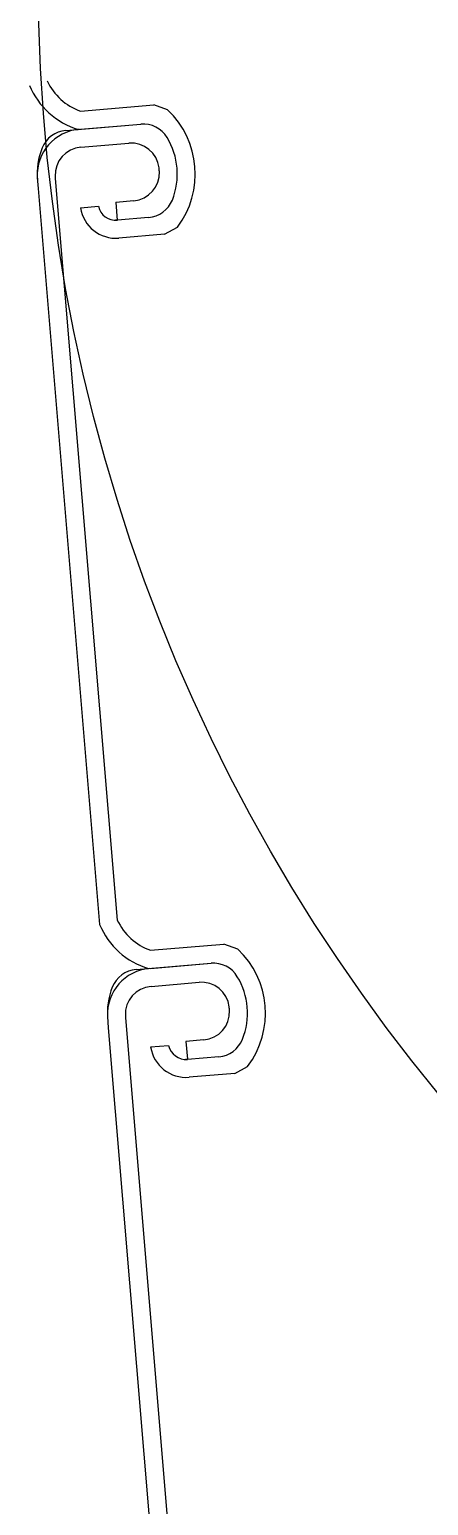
# Model space of a CAD drawing. Header units: millimetres. Extents: x -6941 to 136681, y 2065 to 58366.
# Drawn here: x 49368 to 49645, y 49404 to 50430 of the extents above; entities that cross this region are included whole.
import ezdxf

# ---------------------------------------------------------------- set-up
doc = ezdxf.new("R2010")
doc.units = ezdxf.units.MM
doc.header["$LTSCALE"] = 4
doc.header["$MEASUREMENT"] = 0
doc.layers.add('9', color=9, linetype='CONTINUOUS')

msp = doc.modelspace()

# ---------------------------------------------------------------- linework, layer by layer
at = {"layer": '9', "ltscale": 10}
for p, q in [((49403.25, 50373.01), (49454.27, 50377.28)), ((49403.25, 50373.01), (49454.27, 50377.28)), ((49403.25, 50373.01), (49454.27, 50377.28)), ((49403.25, 50373.01), (49454.27, 50377.28)), ((49403.25, 50373.01), (49454.27, 50377.28)), ((49403.25, 50373.01), (49454.27, 50377.28)), ((49463.87, 50373.92), (49454.27, 50377.28)), ((49463.87, 50373.92), (49454.27, 50377.28)), ((49463.87, 50373.92), (49454.27, 50377.28)), ((49463.87, 50373.92), (49454.27, 50377.28)), ((49463.87, 50373.92), (49454.27, 50377.28)), ((49463.87, 50373.92), (49454.27, 50377.28)), ((49393.09, 50359.63), (49445.24, 50364)), ((49393.09, 50359.63), (49445.24, 50364)), ((49403.26, 50360.48), (49445.24, 50364)), ((49403.26, 50360.48), (49445.24, 50364)), ((49403.26, 50360.48), (49445.24, 50364)), ((49403.26, 50360.48), (49445.24, 50364)), ((49403.51, 50347.98), (49436.91, 50350.77)), ((49403.51, 50347.98), (49436.91, 50350.77)), ((49403.51, 50347.98), (49436.91, 50350.77)), ((49403.51, 50347.98), (49436.91, 50350.77)), ((49403.51, 50347.98), (49436.91, 50350.77)), ((49403.51, 50347.98), (49436.91, 50350.77)), ((49373.19, 50327.01), (49373.81, 50319.21)), ((49373.19, 50327.01), (49373.81, 50319.21)), ((49373.19, 50327.01), (49373.81, 50319.21)), ((49373.19, 50327.01), (49373.81, 50319.21)), ((49385.74, 50326.33), (49428.87, 49811.06)), ((49373.81, 50319.21), (49416.61, 49807.94)), ((49403.25, 50305.87), (49415.74, 50306.92)), ((49403.25, 50305.87), (49415.74, 50306.92)), ((49403.25, 50305.87), (49415.74, 50306.92)), ((49403.25, 50305.87), (49415.74, 50306.92)), ((49403.25, 50305.87), (49415.74, 50306.92)), ((49403.25, 50305.87), (49415.74, 50306.92)), ((49440.35, 50310.73), (49427.84, 50309.61)), ((49440.35, 50310.73), (49427.84, 50309.61)), ((49440.35, 50310.73), (49427.84, 50309.61)), ((49440.35, 50310.73), (49427.84, 50309.61)), ((49440.35, 50310.73), (49427.84, 50309.61)), ((49440.35, 50310.73), (49427.84, 50309.61)), ((49427.84, 50309.61), (49428.87, 50297.33)), ((49427.84, 50309.61), (49428.87, 50297.33)), ((49427.84, 50309.61), (49428.87, 50297.33)), ((49427.84, 50309.61), (49428.87, 50297.33)), ((49427.84, 50309.61), (49428.87, 50297.33)), ((49427.84, 50309.61), (49428.87, 50297.33)), ((49440.26, 50310.73), (49440.35, 50310.73)), ((49440.26, 50310.73), (49440.35, 50310.73)), ((49440.26, 50310.73), (49440.35, 50310.73)), ((49440.26, 50310.73), (49440.35, 50310.73)), ((49440.26, 50310.73), (49440.35, 50310.73)), ((49440.26, 50310.73), (49440.35, 50310.73)), ((49428.87, 50297.33), (49427.56, 50297.22)), ((49428.87, 50297.33), (49427.56, 50297.22)), ((49428.87, 50297.33), (49427.56, 50297.22)), ((49428.87, 50297.33), (49427.56, 50297.22)), ((49428.87, 50297.33), (49427.56, 50297.22)), ((49428.87, 50297.33), (49427.56, 50297.22)), ((49450.68, 50299.07), (49428.95, 50297.26)), ((49450.68, 50299.07), (49428.95, 50297.26)), ((49450.68, 50299.07), (49428.95, 50297.26)), ((49450.68, 50299.07), (49428.95, 50297.26)), ((49450.68, 50299.07), (49428.95, 50297.26)), ((49450.68, 50299.07), (49428.95, 50297.26)), ((49461.79, 50287.48), (49430, 50284.82)), ((49461.79, 50287.48), (49430, 50284.82)), ((49461.79, 50287.48), (49430, 50284.82)), ((49461.79, 50287.48), (49430, 50284.82)), ((49461.79, 50287.48), (49430, 50284.82)), ((49461.79, 50287.48), (49430, 50284.82)), ((49461.79, 50287.48), (49470.7, 50292.38)), ((49461.79, 50287.48), (49470.7, 50292.38)), ((49461.79, 50287.48), (49470.7, 50292.38)), ((49461.79, 50287.48), (49470.7, 50292.38)), ((49461.79, 50287.48), (49470.7, 50292.38)), ((49461.79, 50287.48), (49470.7, 50292.38)), ((49452.05, 49790.02), (49503.07, 49794.29)), ((49452.05, 49790.02), (49503.07, 49794.29)), ((49452.05, 49790.02), (49503.07, 49794.29)), ((49452.05, 49790.02), (49503.07, 49794.29)), ((49452.05, 49790.02), (49503.07, 49794.29)), ((49452.05, 49790.02), (49503.07, 49794.29)), ((49452.05, 49790.02), (49503.07, 49794.29)), ((49452.05, 49790.02), (49503.07, 49794.29)), ((49452.05, 49790.02), (49503.07, 49794.29)), ((49452.05, 49790.02), (49503.07, 49794.29)), ((49452.05, 49790.02), (49503.07, 49794.29)), ((49452.05, 49790.02), (49503.07, 49794.29)), ((49452.05, 49790.02), (49503.07, 49794.29)), ((49452.05, 49790.02), (49503.07, 49794.29)), ((49452.05, 49790.02), (49503.07, 49794.29)), ((49452.05, 49790.02), (49503.07, 49794.29)), ((49452.05, 49790.02), (49503.07, 49794.29)), ((49452.05, 49790.02), (49503.07, 49794.29)), ((49452.05, 49790.02), (49503.07, 49794.29)), ((49452.05, 49790.02), (49503.07, 49794.29)), ((49452.05, 49790.02), (49503.07, 49794.29)), ((49512.67, 49790.94), (49503.07, 49794.29)), ((49512.67, 49790.94), (49503.07, 49794.29)), ((49512.67, 49790.94), (49503.07, 49794.29)), ((49512.67, 49790.94), (49503.07, 49794.29)), ((49512.67, 49790.94), (49503.07, 49794.29)), ((49512.67, 49790.94), (49503.07, 49794.29)), ((49512.67, 49790.94), (49503.07, 49794.29)), ((49512.67, 49790.94), (49503.07, 49794.29)), ((49512.67, 49790.94), (49503.07, 49794.29)), ((49512.67, 49790.94), (49503.07, 49794.29)), ((49512.67, 49790.94), (49503.07, 49794.29)), ((49512.67, 49790.94), (49503.07, 49794.29)), ((49512.67, 49790.94), (49503.07, 49794.29)), ((49512.67, 49790.94), (49503.07, 49794.29)), ((49512.67, 49790.94), (49503.07, 49794.29)), ((49512.67, 49790.94), (49503.07, 49794.29)), ((49512.67, 49790.94), (49503.07, 49794.29)), ((49512.67, 49790.94), (49503.07, 49794.29)), ((49512.67, 49790.94), (49503.07, 49794.29)), ((49512.67, 49790.94), (49503.07, 49794.29)), ((49512.67, 49790.94), (49503.07, 49794.29)), ((49441.89, 49776.65), (49494.04, 49781.01)), ((49441.89, 49776.65), (49494.04, 49781.01)), ((49441.89, 49776.65), (49494.04, 49781.01)), ((49441.89, 49776.65), (49494.04, 49781.01)), ((49441.89, 49776.65), (49494.04, 49781.01)), ((49441.89, 49776.65), (49494.04, 49781.01)), ((49441.89, 49776.65), (49494.04, 49781.01)), ((49452.07, 49777.5), (49494.04, 49781.01)), ((49452.07, 49777.5), (49494.04, 49781.01)), ((49452.07, 49777.5), (49494.04, 49781.01)), ((49452.07, 49777.5), (49494.04, 49781.01)), ((49452.07, 49777.5), (49494.04, 49781.01)), ((49452.07, 49777.5), (49494.04, 49781.01)), ((49452.07, 49777.5), (49494.04, 49781.01)), ((49452.07, 49777.5), (49494.04, 49781.01)), ((49452.07, 49777.5), (49494.04, 49781.01)), ((49452.07, 49777.5), (49494.04, 49781.01)), ((49452.07, 49777.5), (49494.04, 49781.01)), ((49452.07, 49777.5), (49494.04, 49781.01)), ((49452.07, 49777.5), (49494.04, 49781.01)), ((49452.07, 49777.5), (49494.04, 49781.01)), ((49452.31, 49765), (49485.71, 49767.79)), ((49452.31, 49765), (49485.71, 49767.79)), ((49452.31, 49765), (49485.71, 49767.79)), ((49452.31, 49765), (49485.71, 49767.79)), ((49452.31, 49765), (49485.71, 49767.79)), ((49452.31, 49765), (49485.71, 49767.79)), ((49452.31, 49765), (49485.71, 49767.79)), ((49452.31, 49765), (49485.71, 49767.79)), ((49452.31, 49765), (49485.71, 49767.79)), ((49452.31, 49765), (49485.71, 49767.79)), ((49452.31, 49765), (49485.71, 49767.79)), ((49452.31, 49765), (49485.71, 49767.79)), ((49452.31, 49765), (49485.71, 49767.79)), ((49452.31, 49765), (49485.71, 49767.79)), ((49452.31, 49765), (49485.71, 49767.79)), ((49452.31, 49765), (49485.71, 49767.79)), ((49452.31, 49765), (49485.71, 49767.79)), ((49452.31, 49765), (49485.71, 49767.79)), ((49452.31, 49765), (49485.71, 49767.79)), ((49452.31, 49765), (49485.71, 49767.79)), ((49452.31, 49765), (49485.71, 49767.79)), ((49421.99, 49744.03), (49422.61, 49736.23)), ((49421.99, 49744.03), (49422.61, 49736.23)), ((49421.99, 49744.03), (49422.61, 49736.23)), ((49421.99, 49744.03), (49422.61, 49736.23)), ((49421.99, 49744.03), (49422.61, 49736.23)), ((49421.99, 49744.03), (49422.61, 49736.23)), ((49421.99, 49744.03), (49422.61, 49736.23)), ((49421.99, 49744.03), (49422.61, 49736.23)), ((49421.99, 49744.03), (49422.61, 49736.23)), ((49421.99, 49744.03), (49422.61, 49736.23)), ((49421.99, 49744.03), (49422.61, 49736.23)), ((49421.99, 49744.03), (49422.61, 49736.23)), ((49421.99, 49744.03), (49422.61, 49736.23)), ((49421.99, 49744.03), (49422.61, 49736.23)), ((49434.54, 49743.34), (49477.68, 49228.08)), ((49422.61, 49736.23), (49465.41, 49224.96)), ((49452.05, 49722.89), (49464.55, 49723.94)), ((49452.05, 49722.89), (49464.55, 49723.94)), ((49452.05, 49722.89), (49464.55, 49723.94)), ((49452.05, 49722.89), (49464.55, 49723.94)), ((49452.05, 49722.89), (49464.55, 49723.94)), ((49452.05, 49722.89), (49464.55, 49723.94)), ((49452.05, 49722.89), (49464.55, 49723.94)), ((49452.05, 49722.89), (49464.55, 49723.94)), ((49452.05, 49722.89), (49464.55, 49723.94)), ((49452.05, 49722.89), (49464.55, 49723.94)), ((49452.05, 49722.89), (49464.55, 49723.94)), ((49452.05, 49722.89), (49464.55, 49723.94)), ((49452.05, 49722.89), (49464.55, 49723.94)), ((49452.05, 49722.89), (49464.55, 49723.94)), ((49452.05, 49722.89), (49464.55, 49723.94)), ((49452.05, 49722.89), (49464.55, 49723.94)), ((49452.05, 49722.89), (49464.55, 49723.94)), ((49452.05, 49722.89), (49464.55, 49723.94)), ((49452.05, 49722.89), (49464.55, 49723.94)), ((49452.05, 49722.89), (49464.55, 49723.94)), ((49452.05, 49722.89), (49464.55, 49723.94)), ((49489.15, 49727.75), (49476.64, 49726.63)), ((49489.15, 49727.75), (49476.64, 49726.63)), ((49489.15, 49727.75), (49476.64, 49726.63)), ((49489.15, 49727.75), (49476.64, 49726.63)), ((49489.15, 49727.75), (49476.64, 49726.63)), ((49489.15, 49727.75), (49476.64, 49726.63)), ((49489.15, 49727.75), (49476.64, 49726.63)), ((49489.15, 49727.75), (49476.64, 49726.63)), ((49489.15, 49727.75), (49476.64, 49726.63)), ((49489.15, 49727.75), (49476.64, 49726.63)), ((49489.15, 49727.75), (49476.64, 49726.63)), ((49489.15, 49727.75), (49476.64, 49726.63)), ((49489.15, 49727.75), (49476.64, 49726.63)), ((49489.15, 49727.75), (49476.64, 49726.63)), ((49489.15, 49727.75), (49476.64, 49726.63)), ((49489.15, 49727.75), (49476.64, 49726.63)), ((49489.15, 49727.75), (49476.64, 49726.63)), ((49489.15, 49727.75), (49476.64, 49726.63)), ((49489.15, 49727.75), (49476.64, 49726.63)), ((49489.15, 49727.75), (49476.64, 49726.63)), ((49489.15, 49727.75), (49476.64, 49726.63)), ((49476.64, 49726.63), (49477.67, 49714.34)), ((49476.64, 49726.63), (49477.67, 49714.34)), ((49476.64, 49726.63), (49477.67, 49714.34)), ((49476.64, 49726.63), (49477.67, 49714.34)), ((49476.64, 49726.63), (49477.67, 49714.34)), ((49476.64, 49726.63), (49477.67, 49714.34)), ((49476.64, 49726.63), (49477.67, 49714.34)), ((49476.64, 49726.63), (49477.67, 49714.34)), ((49476.64, 49726.63), (49477.67, 49714.34)), ((49476.64, 49726.63), (49477.67, 49714.34)), ((49476.64, 49726.63), (49477.67, 49714.34)), ((49476.64, 49726.63), (49477.67, 49714.34)), ((49476.64, 49726.63), (49477.67, 49714.34)), ((49476.64, 49726.63), (49477.67, 49714.34)), ((49476.64, 49726.63), (49477.67, 49714.34)), ((49476.64, 49726.63), (49477.67, 49714.34)), ((49476.64, 49726.63), (49477.67, 49714.34)), ((49476.64, 49726.63), (49477.67, 49714.34)), ((49476.64, 49726.63), (49477.67, 49714.34)), ((49476.64, 49726.63), (49477.67, 49714.34)), ((49476.64, 49726.63), (49477.67, 49714.34)), ((49489.06, 49727.74), (49489.15, 49727.75)), ((49489.06, 49727.74), (49489.15, 49727.75)), ((49489.06, 49727.74), (49489.15, 49727.75)), ((49489.06, 49727.74), (49489.15, 49727.75)), ((49489.06, 49727.74), (49489.15, 49727.75)), ((49489.06, 49727.74), (49489.15, 49727.75)), ((49489.06, 49727.74), (49489.15, 49727.75)), ((49489.06, 49727.74), (49489.15, 49727.75)), ((49489.06, 49727.74), (49489.15, 49727.75)), ((49489.06, 49727.74), (49489.15, 49727.75)), ((49489.06, 49727.74), (49489.15, 49727.75)), ((49489.06, 49727.74), (49489.15, 49727.75)), ((49489.06, 49727.74), (49489.15, 49727.75)), ((49489.06, 49727.74), (49489.15, 49727.75)), ((49489.06, 49727.74), (49489.15, 49727.75)), ((49489.06, 49727.74), (49489.15, 49727.75)), ((49489.06, 49727.74), (49489.15, 49727.75)), ((49489.06, 49727.74), (49489.15, 49727.75)), ((49489.06, 49727.74), (49489.15, 49727.75)), ((49489.06, 49727.74), (49489.15, 49727.75)), ((49489.06, 49727.74), (49489.15, 49727.75)), ((49477.67, 49714.34), (49476.36, 49714.24)), ((49477.67, 49714.34), (49476.36, 49714.24)), ((49477.67, 49714.34), (49476.36, 49714.24)), ((49477.67, 49714.34), (49476.36, 49714.24)), ((49477.67, 49714.34), (49476.36, 49714.24)), ((49477.67, 49714.34), (49476.36, 49714.24)), ((49477.67, 49714.34), (49476.36, 49714.24)), ((49477.67, 49714.34), (49476.36, 49714.24)), ((49477.67, 49714.34), (49476.36, 49714.24)), ((49477.67, 49714.34), (49476.36, 49714.24)), ((49477.67, 49714.34), (49476.36, 49714.24)), ((49477.67, 49714.34), (49476.36, 49714.24)), ((49477.67, 49714.34), (49476.36, 49714.24)), ((49477.67, 49714.34), (49476.36, 49714.24)), ((49477.67, 49714.34), (49476.36, 49714.24)), ((49477.67, 49714.34), (49476.36, 49714.24)), ((49477.67, 49714.34), (49476.36, 49714.24)), ((49477.67, 49714.34), (49476.36, 49714.24)), ((49477.67, 49714.34), (49476.36, 49714.24)), ((49477.67, 49714.34), (49476.36, 49714.24)), ((49477.67, 49714.34), (49476.36, 49714.24)), ((49499.48, 49716.09), (49477.76, 49714.27)), ((49499.48, 49716.09), (49477.76, 49714.27)), ((49499.48, 49716.09), (49477.76, 49714.27)), ((49499.48, 49716.09), (49477.76, 49714.27)), ((49499.48, 49716.09), (49477.76, 49714.27)), ((49499.48, 49716.09), (49477.76, 49714.27)), ((49499.48, 49716.09), (49477.76, 49714.27)), ((49499.48, 49716.09), (49477.76, 49714.27)), ((49499.48, 49716.09), (49477.76, 49714.27)), ((49499.48, 49716.09), (49477.76, 49714.27)), ((49499.48, 49716.09), (49477.76, 49714.27)), ((49499.48, 49716.09), (49477.76, 49714.27)), ((49499.48, 49716.09), (49477.76, 49714.27)), ((49499.48, 49716.09), (49477.76, 49714.27)), ((49499.48, 49716.09), (49477.76, 49714.27)), ((49499.48, 49716.09), (49477.76, 49714.27)), ((49499.48, 49716.09), (49477.76, 49714.27)), ((49499.48, 49716.09), (49477.76, 49714.27)), ((49499.48, 49716.09), (49477.76, 49714.27)), ((49499.48, 49716.09), (49477.76, 49714.27)), ((49499.48, 49716.09), (49477.76, 49714.27)), ((49510.59, 49704.5), (49478.8, 49701.84)), ((49510.59, 49704.5), (49478.8, 49701.84)), ((49510.59, 49704.5), (49478.8, 49701.84)), ((49510.59, 49704.5), (49478.8, 49701.84)), ((49510.59, 49704.5), (49478.8, 49701.84)), ((49510.59, 49704.5), (49478.8, 49701.84)), ((49510.59, 49704.5), (49478.8, 49701.84)), ((49510.59, 49704.5), (49478.8, 49701.84)), ((49510.59, 49704.5), (49478.8, 49701.84)), ((49510.59, 49704.5), (49478.8, 49701.84)), ((49510.59, 49704.5), (49478.8, 49701.84)), ((49510.59, 49704.5), (49478.8, 49701.84)), ((49510.59, 49704.5), (49478.8, 49701.84)), ((49510.59, 49704.5), (49478.8, 49701.84)), ((49510.59, 49704.5), (49478.8, 49701.84)), ((49510.59, 49704.5), (49478.8, 49701.84)), ((49510.59, 49704.5), (49478.8, 49701.84)), ((49510.59, 49704.5), (49478.8, 49701.84)), ((49510.59, 49704.5), (49478.8, 49701.84)), ((49510.59, 49704.5), (49478.8, 49701.84)), ((49510.59, 49704.5), (49478.8, 49701.84)), ((49510.59, 49704.5), (49519.5, 49709.4)), ((49510.59, 49704.5), (49519.5, 49709.4)), ((49510.59, 49704.5), (49519.5, 49709.4)), ((49510.59, 49704.5), (49519.5, 49709.4)), ((49510.59, 49704.5), (49519.5, 49709.4)), ((49510.59, 49704.5), (49519.5, 49709.4)), ((49510.59, 49704.5), (49519.5, 49709.4)), ((49510.59, 49704.5), (49519.5, 49709.4)), ((49510.59, 49704.5), (49519.5, 49709.4)), ((49510.59, 49704.5), (49519.5, 49709.4)), ((49510.59, 49704.5), (49519.5, 49709.4)), ((49510.59, 49704.5), (49519.5, 49709.4)), ((49510.59, 49704.5), (49519.5, 49709.4)), ((49510.59, 49704.5), (49519.5, 49709.4)), ((49510.59, 49704.5), (49519.5, 49709.4)), ((49510.59, 49704.5), (49519.5, 49709.4)), ((49510.59, 49704.5), (49519.5, 49709.4)), ((49510.59, 49704.5), (49519.5, 49709.4)), ((49510.59, 49704.5), (49519.5, 49709.4)), ((49510.59, 49704.5), (49519.5, 49709.4)), ((49510.59, 49704.5), (49519.5, 49709.4))]:
    msp.add_line(p, q, dxfattribs=at)
msp.add_circle((50592.17, 50465.39), 1218.25, dxfattribs=at)
for centre, radius, start, end in [((49416.79, 50411.22), 53.02, 202.50154, 253.57563), ((49416.79, 50411.22), 53.02, 202.50154, 253.57563), ((49416.79, 50411.22), 53.02, 202.50154, 253.57563), ((49416.79, 50411.22), 53.02, 202.50154, 253.57563), ((49416.79, 50411.22), 40.54, 205.07099, 250.48625), ((49416.79, 50411.22), 40.54, 205.07099, 250.48625), ((49416.79, 50411.22), 40.54, 205.07099, 250.48625), ((49416.79, 50411.22), 40.54, 205.07099, 250.48625), ((49421.88, 50329.35), 61.23, 322.85845, 46.71189), ((49421.88, 50329.35), 61.23, 322.85845, 46.71189), ((49421.88, 50329.35), 61.23, 322.85845, 46.71189), ((49421.88, 50329.35), 61.23, 322.85845, 46.71189), ((49421.88, 50329.35), 61.23, 322.85845, 46.71189), ((49421.88, 50329.35), 61.23, 322.85845, 46.71189), ((49405.13, 50328.55), 31.98, 94.78517, 182.75614), ((49405.13, 50328.55), 31.98, 94.78517, 182.75614), ((49405.13, 50328.55), 31.98, 94.78517, 182.75614), ((49405.13, 50328.55), 31.98, 94.78517, 182.75614), ((49394.72, 50340.2), 19.5, 94.78517, 158.23598), ((49394.72, 50340.2), 19.5, 94.78517, 158.23598), ((49446.87, 50344.56), 19.5, 31.33436, 94.78517), ((49446.87, 50344.56), 19.5, 31.33436, 94.78517), ((49446.87, 50344.56), 19.5, 31.33436, 94.78517), ((49446.87, 50344.56), 19.5, 31.33436, 94.78517), ((49446.87, 50344.56), 19.5, 31.33436, 94.78517), ((49446.87, 50344.56), 19.5, 31.33436, 94.78517), ((49421.88, 50329.35), 48.75, 158.23598, 184.78517), ((49421.88, 50329.35), 48.75, 158.23598, 184.78517), ((49405.13, 50328.55), 19.5, 94.78517, 182.75614), ((49405.13, 50328.55), 19.5, 94.78517, 182.75614), ((49405.13, 50328.55), 19.5, 94.78517, 182.75614), ((49405.13, 50328.55), 19.5, 94.78517, 182.75614), ((49405.13, 50328.55), 19.5, 94.78517, 182.75614), ((49405.13, 50328.55), 19.5, 94.78517, 182.75614), ((49438.54, 50331.34), 19.5, 6.8142, 94.78517), ((49438.54, 50331.34), 19.5, 6.8142, 94.78517), ((49438.54, 50331.34), 19.5, 6.8142, 94.78517), ((49438.54, 50331.34), 19.5, 6.8142, 94.78517), ((49438.54, 50331.34), 19.5, 6.8142, 94.78517), ((49438.54, 50331.34), 19.5, 6.8142, 94.78517), ((49421.88, 50329.35), 48.75, 338.23598, 31.33436), ((49421.88, 50329.35), 48.75, 338.23598, 31.33436), ((49421.88, 50329.35), 48.75, 338.23598, 31.33436), ((49421.88, 50329.35), 48.75, 338.23598, 31.33436), ((49421.88, 50329.35), 48.75, 338.23598, 31.33436), ((49421.88, 50329.35), 48.75, 338.23598, 31.33436), ((49421.88, 50329.35), 36.27, 182.75614, 184.78517), ((49421.88, 50329.35), 36.27, 182.75614, 184.78517), ((49421.88, 50329.35), 36.27, 182.75614, 184.78517), ((49421.88, 50329.35), 36.27, 182.75614, 184.78517), ((49421.88, 50329.35), 36.27, 182.75614, 184.78517), ((49421.88, 50329.35), 36.27, 182.75614, 184.78517), ((49438.64, 50330.16), 19.5, 274.78517, 2.75614), ((49438.64, 50330.16), 19.5, 274.78517, 2.75614), ((49438.64, 50330.16), 19.5, 274.78517, 2.75614), ((49438.64, 50330.16), 19.5, 274.78517, 2.75614), ((49438.64, 50330.16), 19.5, 274.78517, 2.75614), ((49438.64, 50330.16), 19.5, 274.78517, 2.75614), ((49421.88, 50329.35), 36.27, 2.75614, 6.8142), ((49421.88, 50329.35), 36.27, 2.75614, 6.8142), ((49421.88, 50329.35), 36.27, 2.75614, 6.8142), ((49421.88, 50329.35), 36.27, 2.75614, 6.8142), ((49421.88, 50329.35), 36.27, 2.75614, 6.8142), ((49421.88, 50329.35), 36.27, 2.75614, 6.8142), ((49427.91, 50309.69), 24.96, 188.79696, 274.78517), ((49427.91, 50309.69), 24.96, 188.79696, 274.78517), ((49427.91, 50309.69), 24.96, 188.79696, 274.78517), ((49427.91, 50309.69), 24.96, 188.79696, 274.78517), ((49427.91, 50309.69), 24.96, 188.79696, 274.78517), ((49427.91, 50309.69), 24.96, 188.79696, 274.78517), ((49427.91, 50309.69), 12.48, 192.82858, 274.78517), ((49427.91, 50309.69), 12.48, 192.82858, 274.78517), ((49427.91, 50309.69), 12.48, 192.82858, 274.78517), ((49427.91, 50309.69), 12.48, 192.82858, 274.78517), ((49427.91, 50309.69), 12.48, 192.82858, 274.78517), ((49427.91, 50309.69), 12.48, 192.82858, 274.78517), ((49427.92, 50309.61), 0.078, 94.78517, 184.78517), ((49427.92, 50309.61), 0.078, 94.78517, 184.78517), ((49427.92, 50309.61), 0.078, 94.78517, 184.78517), ((49427.92, 50309.61), 0.078, 94.78517, 184.78517), ((49427.92, 50309.61), 0.078, 94.78517, 184.78517), ((49427.92, 50309.61), 0.078, 94.78517, 184.78517), ((49449.05, 50318.51), 19.5, 274.78517, 338.23598), ((49449.05, 50318.51), 19.5, 274.78517, 338.23598), ((49449.05, 50318.51), 19.5, 274.78517, 338.23598), ((49449.05, 50318.51), 19.5, 274.78517, 338.23598), ((49449.05, 50318.51), 19.5, 274.78517, 338.23598), ((49449.05, 50318.51), 19.5, 274.78517, 338.23598), ((49428.95, 50297.33), 0.078, 184.78517, 274.78517), ((49428.95, 50297.33), 0.078, 184.78517, 274.78517), ((49428.95, 50297.33), 0.078, 184.78517, 274.78517), ((49428.95, 50297.33), 0.078, 184.78517, 274.78517), ((49428.95, 50297.33), 0.078, 184.78517, 274.78517), ((49428.95, 50297.33), 0.078, 184.78517, 274.78517), ((49465.59, 49828.24), 53.02, 202.50154, 253.57563), ((49465.59, 49828.24), 53.02, 202.50154, 253.57563), ((49465.59, 49828.24), 53.02, 202.50154, 253.57563), ((49465.59, 49828.24), 53.02, 202.50154, 253.57563), ((49465.59, 49828.24), 53.02, 202.50154, 253.57563), ((49465.59, 49828.24), 53.02, 202.50154, 253.57563), ((49465.59, 49828.24), 53.02, 202.50154, 253.57563), ((49465.59, 49828.24), 53.02, 202.50154, 253.57563), ((49465.59, 49828.24), 53.02, 202.50154, 253.57563), ((49465.59, 49828.24), 53.02, 202.50154, 253.57563), ((49465.59, 49828.24), 53.02, 202.50154, 253.57563), ((49465.59, 49828.24), 53.02, 202.50154, 253.57563), ((49465.59, 49828.24), 53.02, 202.50154, 253.57563), ((49465.59, 49828.24), 53.02, 202.50154, 253.57563), ((49465.59, 49828.24), 40.54, 205.07099, 250.48625), ((49465.59, 49828.24), 40.54, 205.07099, 250.48625), ((49465.59, 49828.24), 40.54, 205.07099, 250.48625), ((49465.59, 49828.24), 40.54, 205.07099, 250.48625), ((49465.59, 49828.24), 40.54, 205.07099, 250.48625), ((49465.59, 49828.24), 40.54, 205.07099, 250.48625), ((49465.59, 49828.24), 40.54, 205.07099, 250.48625), ((49465.59, 49828.24), 40.54, 205.07099, 250.48625), ((49465.59, 49828.24), 40.54, 205.07099, 250.48625), ((49465.59, 49828.24), 40.54, 205.07099, 250.48625), ((49465.59, 49828.24), 40.54, 205.07099, 250.48625), ((49465.59, 49828.24), 40.54, 205.07099, 250.48625), ((49465.59, 49828.24), 40.54, 205.07099, 250.48625), ((49465.59, 49828.24), 40.54, 205.07099, 250.48625), ((49470.69, 49746.37), 61.23, 322.85845, 46.71189), ((49470.69, 49746.37), 61.23, 322.85845, 46.71189), ((49470.69, 49746.37), 61.23, 322.85845, 46.71189), ((49470.69, 49746.37), 61.23, 322.85845, 46.71189), ((49470.69, 49746.37), 61.23, 322.85845, 46.71189), ((49470.69, 49746.37), 61.23, 322.85845, 46.71189), ((49470.69, 49746.37), 61.23, 322.85845, 46.71189), ((49470.69, 49746.37), 61.23, 322.85845, 46.71189), ((49470.69, 49746.37), 61.23, 322.85845, 46.71189), ((49470.69, 49746.37), 61.23, 322.85845, 46.71189), ((49470.69, 49746.37), 61.23, 322.85845, 46.71189), ((49470.69, 49746.37), 61.23, 322.85845, 46.71189), ((49470.69, 49746.37), 61.23, 322.85845, 46.71189), ((49470.69, 49746.37), 61.23, 322.85845, 46.71189), ((49470.69, 49746.37), 61.23, 322.85845, 46.71189), ((49470.69, 49746.37), 61.23, 322.85845, 46.71189), ((49470.69, 49746.37), 61.23, 322.85845, 46.71189), ((49470.69, 49746.37), 61.23, 322.85845, 46.71189), ((49470.69, 49746.37), 61.23, 322.85845, 46.71189), ((49470.69, 49746.37), 61.23, 322.85845, 46.71189), ((49470.69, 49746.37), 61.23, 322.85845, 46.71189), ((49453.94, 49745.56), 31.98, 94.78517, 182.75614), ((49453.94, 49745.56), 31.98, 94.78517, 182.75614), ((49453.94, 49745.56), 31.98, 94.78517, 182.75614), ((49453.94, 49745.56), 31.98, 94.78517, 182.75614), ((49453.94, 49745.56), 31.98, 94.78517, 182.75614), ((49453.94, 49745.56), 31.98, 94.78517, 182.75614), ((49453.94, 49745.56), 31.98, 94.78517, 182.75614), ((49453.94, 49745.56), 31.98, 94.78517, 182.75614), ((49453.94, 49745.56), 31.98, 94.78517, 182.75614), ((49453.94, 49745.56), 31.98, 94.78517, 182.75614), ((49453.94, 49745.56), 31.98, 94.78517, 182.75614), ((49453.94, 49745.56), 31.98, 94.78517, 182.75614), ((49453.94, 49745.56), 31.98, 94.78517, 182.75614), ((49453.94, 49745.56), 31.98, 94.78517, 182.75614), ((49443.52, 49757.22), 19.5, 94.78517, 158.23598), ((49443.52, 49757.22), 19.5, 94.78517, 158.23598), ((49443.52, 49757.22), 19.5, 94.78517, 158.23598), ((49443.52, 49757.22), 19.5, 94.78517, 158.23598), ((49443.52, 49757.22), 19.5, 94.78517, 158.23598), ((49443.52, 49757.22), 19.5, 94.78517, 158.23598), ((49443.52, 49757.22), 19.5, 94.78517, 158.23598), ((49495.67, 49761.58), 19.5, 31.33436, 94.78517), ((49495.67, 49761.58), 19.5, 31.33436, 94.78517), ((49495.67, 49761.58), 19.5, 31.33436, 94.78517), ((49495.67, 49761.58), 19.5, 31.33436, 94.78517), ((49495.67, 49761.58), 19.5, 31.33436, 94.78517), ((49495.67, 49761.58), 19.5, 31.33436, 94.78517), ((49495.67, 49761.58), 19.5, 31.33436, 94.78517), ((49495.67, 49761.58), 19.5, 31.33436, 94.78517), ((49495.67, 49761.58), 19.5, 31.33436, 94.78517), ((49495.67, 49761.58), 19.5, 31.33436, 94.78517), ((49495.67, 49761.58), 19.5, 31.33436, 94.78517), ((49495.67, 49761.58), 19.5, 31.33436, 94.78517), ((49495.67, 49761.58), 19.5, 31.33436, 94.78517), ((49495.67, 49761.58), 19.5, 31.33436, 94.78517), ((49495.67, 49761.58), 19.5, 31.33436, 94.78517), ((49495.67, 49761.58), 19.5, 31.33436, 94.78517), ((49495.67, 49761.58), 19.5, 31.33436, 94.78517), ((49495.67, 49761.58), 19.5, 31.33436, 94.78517), ((49495.67, 49761.58), 19.5, 31.33436, 94.78517), ((49495.67, 49761.58), 19.5, 31.33436, 94.78517), ((49495.67, 49761.58), 19.5, 31.33436, 94.78517), ((49470.69, 49746.37), 48.75, 338.23598, 31.33436), ((49470.69, 49746.37), 48.75, 338.23598, 31.33436), ((49470.69, 49746.37), 48.75, 338.23598, 31.33436), ((49470.69, 49746.37), 48.75, 338.23598, 31.33436), ((49470.69, 49746.37), 48.75, 338.23598, 31.33436), ((49470.69, 49746.37), 48.75, 338.23598, 31.33436), ((49470.69, 49746.37), 48.75, 338.23598, 31.33436), ((49470.69, 49746.37), 48.75, 338.23598, 31.33436), ((49470.69, 49746.37), 48.75, 338.23598, 31.33436), ((49470.69, 49746.37), 48.75, 338.23598, 31.33436), ((49470.69, 49746.37), 48.75, 338.23598, 31.33436), ((49470.69, 49746.37), 48.75, 338.23598, 31.33436), ((49470.69, 49746.37), 48.75, 338.23598, 31.33436), ((49470.69, 49746.37), 48.75, 338.23598, 31.33436), ((49470.69, 49746.37), 48.75, 338.23598, 31.33436), ((49470.69, 49746.37), 48.75, 338.23598, 31.33436), ((49470.69, 49746.37), 48.75, 338.23598, 31.33436), ((49470.69, 49746.37), 48.75, 338.23598, 31.33436), ((49470.69, 49746.37), 48.75, 338.23598, 31.33436), ((49470.69, 49746.37), 48.75, 338.23598, 31.33436), ((49470.69, 49746.37), 48.75, 338.23598, 31.33436), ((49470.69, 49746.37), 48.75, 158.23598, 184.78517), ((49470.69, 49746.37), 48.75, 158.23598, 184.78517), ((49470.69, 49746.37), 48.75, 158.23598, 184.78517), ((49470.69, 49746.37), 48.75, 158.23598, 184.78517), ((49470.69, 49746.37), 48.75, 158.23598, 184.78517), ((49470.69, 49746.37), 48.75, 158.23598, 184.78517), ((49470.69, 49746.37), 48.75, 158.23598, 184.78517), ((49453.94, 49745.56), 19.5, 94.78517, 182.75614), ((49453.94, 49745.56), 19.5, 94.78517, 182.75614), ((49453.94, 49745.56), 19.5, 94.78517, 182.75614), ((49453.94, 49745.56), 19.5, 94.78517, 182.75614), ((49453.94, 49745.56), 19.5, 94.78517, 182.75614), ((49453.94, 49745.56), 19.5, 94.78517, 182.75614), ((49453.94, 49745.56), 19.5, 94.78517, 182.75614), ((49453.94, 49745.56), 19.5, 94.78517, 182.75614), ((49453.94, 49745.56), 19.5, 94.78517, 182.75614), ((49453.94, 49745.56), 19.5, 94.78517, 182.75614), ((49453.94, 49745.56), 19.5, 94.78517, 182.75614), ((49453.94, 49745.56), 19.5, 94.78517, 182.75614), ((49453.94, 49745.56), 19.5, 94.78517, 182.75614), ((49453.94, 49745.56), 19.5, 94.78517, 182.75614), ((49453.94, 49745.56), 19.5, 94.78517, 182.75614), ((49453.94, 49745.56), 19.5, 94.78517, 182.75614), ((49453.94, 49745.56), 19.5, 94.78517, 182.75614), ((49453.94, 49745.56), 19.5, 94.78517, 182.75614), ((49453.94, 49745.56), 19.5, 94.78517, 182.75614), ((49453.94, 49745.56), 19.5, 94.78517, 182.75614), ((49453.94, 49745.56), 19.5, 94.78517, 182.75614), ((49487.34, 49748.36), 19.5, 6.8142, 94.78517), ((49487.34, 49748.36), 19.5, 6.8142, 94.78517), ((49487.34, 49748.36), 19.5, 6.8142, 94.78517), ((49487.34, 49748.36), 19.5, 6.8142, 94.78517), ((49487.34, 49748.36), 19.5, 6.8142, 94.78517), ((49487.34, 49748.36), 19.5, 6.8142, 94.78517), ((49487.34, 49748.36), 19.5, 6.8142, 94.78517), ((49487.34, 49748.36), 19.5, 6.8142, 94.78517), ((49487.34, 49748.36), 19.5, 6.8142, 94.78517), ((49487.34, 49748.36), 19.5, 6.8142, 94.78517), ((49487.34, 49748.36), 19.5, 6.8142, 94.78517), ((49487.34, 49748.36), 19.5, 6.8142, 94.78517), ((49487.34, 49748.36), 19.5, 6.8142, 94.78517), ((49487.34, 49748.36), 19.5, 6.8142, 94.78517), ((49487.34, 49748.36), 19.5, 6.8142, 94.78517), ((49487.34, 49748.36), 19.5, 6.8142, 94.78517), ((49487.34, 49748.36), 19.5, 6.8142, 94.78517), ((49487.34, 49748.36), 19.5, 6.8142, 94.78517), ((49487.34, 49748.36), 19.5, 6.8142, 94.78517), ((49487.34, 49748.36), 19.5, 6.8142, 94.78517), ((49487.34, 49748.36), 19.5, 6.8142, 94.78517), ((49470.69, 49746.37), 36.27, 2.75614, 6.8142), ((49470.69, 49746.37), 36.27, 2.75614, 6.8142), ((49470.69, 49746.37), 36.27, 2.75614, 6.8142), ((49470.69, 49746.37), 36.27, 2.75614, 6.8142), ((49470.69, 49746.37), 36.27, 2.75614, 6.8142), ((49470.69, 49746.37), 36.27, 2.75614, 6.8142), ((49470.69, 49746.37), 36.27, 2.75614, 6.8142), ((49470.69, 49746.37), 36.27, 2.75614, 6.8142), ((49470.69, 49746.37), 36.27, 2.75614, 6.8142), ((49470.69, 49746.37), 36.27, 2.75614, 6.8142), ((49470.69, 49746.37), 36.27, 2.75614, 6.8142), ((49470.69, 49746.37), 36.27, 2.75614, 6.8142), ((49470.69, 49746.37), 36.27, 2.75614, 6.8142), ((49470.69, 49746.37), 36.27, 2.75614, 6.8142), ((49470.69, 49746.37), 36.27, 2.75614, 6.8142), ((49470.69, 49746.37), 36.27, 2.75614, 6.8142), ((49470.69, 49746.37), 36.27, 2.75614, 6.8142), ((49470.69, 49746.37), 36.27, 2.75614, 6.8142), ((49470.69, 49746.37), 36.27, 2.75614, 6.8142), ((49470.69, 49746.37), 36.27, 2.75614, 6.8142), ((49470.69, 49746.37), 36.27, 2.75614, 6.8142), ((49470.69, 49746.37), 36.27, 182.75614, 184.78517), ((49470.69, 49746.37), 36.27, 182.75614, 184.78517), ((49470.69, 49746.37), 36.27, 182.75614, 184.78517), ((49470.69, 49746.37), 36.27, 182.75614, 184.78517), ((49470.69, 49746.37), 36.27, 182.75614, 184.78517), ((49470.69, 49746.37), 36.27, 182.75614, 184.78517), ((49470.69, 49746.37), 36.27, 182.75614, 184.78517), ((49470.69, 49746.37), 36.27, 182.75614, 184.78517), ((49470.69, 49746.37), 36.27, 182.75614, 184.78517), ((49470.69, 49746.37), 36.27, 182.75614, 184.78517), ((49470.69, 49746.37), 36.27, 182.75614, 184.78517), ((49470.69, 49746.37), 36.27, 182.75614, 184.78517), ((49470.69, 49746.37), 36.27, 182.75614, 184.78517), ((49470.69, 49746.37), 36.27, 182.75614, 184.78517), ((49470.69, 49746.37), 36.27, 182.75614, 184.78517), ((49470.69, 49746.37), 36.27, 182.75614, 184.78517), ((49470.69, 49746.37), 36.27, 182.75614, 184.78517), ((49470.69, 49746.37), 36.27, 182.75614, 184.78517), ((49470.69, 49746.37), 36.27, 182.75614, 184.78517), ((49470.69, 49746.37), 36.27, 182.75614, 184.78517), ((49470.69, 49746.37), 36.27, 182.75614, 184.78517), ((49487.44, 49747.18), 19.5, 274.78517, 2.75614), ((49487.44, 49747.18), 19.5, 274.78517, 2.75614), ((49487.44, 49747.18), 19.5, 274.78517, 2.75614), ((49487.44, 49747.18), 19.5, 274.78517, 2.75614), ((49487.44, 49747.18), 19.5, 274.78517, 2.75614), ((49487.44, 49747.18), 19.5, 274.78517, 2.75614), ((49487.44, 49747.18), 19.5, 274.78517, 2.75614), ((49487.44, 49747.18), 19.5, 274.78517, 2.75614), ((49487.44, 49747.18), 19.5, 274.78517, 2.75614), ((49487.44, 49747.18), 19.5, 274.78517, 2.75614), ((49487.44, 49747.18), 19.5, 274.78517, 2.75614), ((49487.44, 49747.18), 19.5, 274.78517, 2.75614), ((49487.44, 49747.18), 19.5, 274.78517, 2.75614), ((49487.44, 49747.18), 19.5, 274.78517, 2.75614), ((49487.44, 49747.18), 19.5, 274.78517, 2.75614), ((49487.44, 49747.18), 19.5, 274.78517, 2.75614), ((49487.44, 49747.18), 19.5, 274.78517, 2.75614), ((49487.44, 49747.18), 19.5, 274.78517, 2.75614), ((49487.44, 49747.18), 19.5, 274.78517, 2.75614), ((49487.44, 49747.18), 19.5, 274.78517, 2.75614), ((49487.44, 49747.18), 19.5, 274.78517, 2.75614), ((49476.72, 49726.71), 24.96, 188.79696, 274.78517), ((49476.72, 49726.71), 24.96, 188.79696, 274.78517), ((49476.72, 49726.71), 24.96, 188.79696, 274.78517), ((49476.72, 49726.71), 24.96, 188.79696, 274.78517), ((49476.72, 49726.71), 24.96, 188.79696, 274.78517), ((49476.72, 49726.71), 24.96, 188.79696, 274.78517), ((49476.72, 49726.71), 24.96, 188.79696, 274.78517), ((49476.72, 49726.71), 24.96, 188.79696, 274.78517), ((49476.72, 49726.71), 24.96, 188.79696, 274.78517), ((49476.72, 49726.71), 24.96, 188.79696, 274.78517), ((49476.72, 49726.71), 24.96, 188.79696, 274.78517), ((49476.72, 49726.71), 24.96, 188.79696, 274.78517), ((49476.72, 49726.71), 24.96, 188.79696, 274.78517), ((49476.72, 49726.71), 24.96, 188.79696, 274.78517), ((49476.72, 49726.71), 24.96, 188.79696, 274.78517), ((49476.72, 49726.71), 24.96, 188.79696, 274.78517), ((49476.72, 49726.71), 24.96, 188.79696, 274.78517), ((49476.72, 49726.71), 24.96, 188.79696, 274.78517), ((49476.72, 49726.71), 24.96, 188.79696, 274.78517), ((49476.72, 49726.71), 24.96, 188.79696, 274.78517), ((49476.72, 49726.71), 24.96, 188.79696, 274.78517), ((49476.72, 49726.71), 12.48, 192.82858, 274.78517), ((49476.72, 49726.71), 12.48, 192.82858, 274.78517), ((49476.72, 49726.71), 12.48, 192.82858, 274.78517), ((49476.72, 49726.71), 12.48, 192.82858, 274.78517), ((49476.72, 49726.71), 12.48, 192.82858, 274.78517), ((49476.72, 49726.71), 12.48, 192.82858, 274.78517), ((49476.72, 49726.71), 12.48, 192.82858, 274.78517), ((49476.72, 49726.71), 12.48, 192.82858, 274.78517), ((49476.72, 49726.71), 12.48, 192.82858, 274.78517), ((49476.72, 49726.71), 12.48, 192.82858, 274.78517), ((49476.72, 49726.71), 12.48, 192.82858, 274.78517), ((49476.72, 49726.71), 12.48, 192.82858, 274.78517), ((49476.72, 49726.71), 12.48, 192.82858, 274.78517), ((49476.72, 49726.71), 12.48, 192.82858, 274.78517), ((49476.72, 49726.71), 12.48, 192.82858, 274.78517), ((49476.72, 49726.71), 12.48, 192.82858, 274.78517), ((49476.72, 49726.71), 12.48, 192.82858, 274.78517), ((49476.72, 49726.71), 12.48, 192.82858, 274.78517), ((49476.72, 49726.71), 12.48, 192.82858, 274.78517), ((49476.72, 49726.71), 12.48, 192.82858, 274.78517), ((49476.72, 49726.71), 12.48, 192.82858, 274.78517), ((49476.72, 49726.63), 0.078, 94.78517, 184.78517), ((49476.72, 49726.63), 0.078, 94.78517, 184.78517), ((49476.72, 49726.63), 0.078, 94.78517, 184.78517), ((49476.72, 49726.63), 0.078, 94.78517, 184.78517), ((49476.72, 49726.63), 0.078, 94.78517, 184.78517), ((49476.72, 49726.63), 0.078, 94.78517, 184.78517), ((49476.72, 49726.63), 0.078, 94.78517, 184.78517), ((49476.72, 49726.63), 0.078, 94.78517, 184.78517), ((49476.72, 49726.63), 0.078, 94.78517, 184.78517), ((49476.72, 49726.63), 0.078, 94.78517, 184.78517), ((49476.72, 49726.63), 0.078, 94.78517, 184.78517), ((49476.72, 49726.63), 0.078, 94.78517, 184.78517), ((49476.72, 49726.63), 0.078, 94.78517, 184.78517), ((49476.72, 49726.63), 0.078, 94.78517, 184.78517), ((49476.72, 49726.63), 0.078, 94.78517, 184.78517), ((49476.72, 49726.63), 0.078, 94.78517, 184.78517), ((49476.72, 49726.63), 0.078, 94.78517, 184.78517), ((49476.72, 49726.63), 0.078, 94.78517, 184.78517), ((49476.72, 49726.63), 0.078, 94.78517, 184.78517), ((49476.72, 49726.63), 0.078, 94.78517, 184.78517), ((49476.72, 49726.63), 0.078, 94.78517, 184.78517), ((49497.85, 49735.52), 19.5, 274.78517, 338.23598), ((49497.85, 49735.52), 19.5, 274.78517, 338.23598), ((49497.85, 49735.52), 19.5, 274.78517, 338.23598), ((49497.85, 49735.52), 19.5, 274.78517, 338.23598), ((49497.85, 49735.52), 19.5, 274.78517, 338.23598), ((49497.85, 49735.52), 19.5, 274.78517, 338.23598), ((49497.85, 49735.52), 19.5, 274.78517, 338.23598), ((49497.85, 49735.52), 19.5, 274.78517, 338.23598), ((49497.85, 49735.52), 19.5, 274.78517, 338.23598), ((49497.85, 49735.52), 19.5, 274.78517, 338.23598), ((49497.85, 49735.52), 19.5, 274.78517, 338.23598), ((49497.85, 49735.52), 19.5, 274.78517, 338.23598), ((49497.85, 49735.52), 19.5, 274.78517, 338.23598), ((49497.85, 49735.52), 19.5, 274.78517, 338.23598), ((49497.85, 49735.52), 19.5, 274.78517, 338.23598), ((49497.85, 49735.52), 19.5, 274.78517, 338.23598), ((49497.85, 49735.52), 19.5, 274.78517, 338.23598), ((49497.85, 49735.52), 19.5, 274.78517, 338.23598), ((49497.85, 49735.52), 19.5, 274.78517, 338.23598), ((49497.85, 49735.52), 19.5, 274.78517, 338.23598), ((49497.85, 49735.52), 19.5, 274.78517, 338.23598), ((49477.75, 49714.35), 0.078, 184.78517, 274.78517), ((49477.75, 49714.35), 0.078, 184.78517, 274.78517), ((49477.75, 49714.35), 0.078, 184.78517, 274.78517), ((49477.75, 49714.35), 0.078, 184.78517, 274.78517), ((49477.75, 49714.35), 0.078, 184.78517, 274.78517), ((49477.75, 49714.35), 0.078, 184.78517, 274.78517), ((49477.75, 49714.35), 0.078, 184.78517, 274.78517), ((49477.75, 49714.35), 0.078, 184.78517, 274.78517), ((49477.75, 49714.35), 0.078, 184.78517, 274.78517), ((49477.75, 49714.35), 0.078, 184.78517, 274.78517), ((49477.75, 49714.35), 0.078, 184.78517, 274.78517), ((49477.75, 49714.35), 0.078, 184.78517, 274.78517), ((49477.75, 49714.35), 0.078, 184.78517, 274.78517), ((49477.75, 49714.35), 0.078, 184.78517, 274.78517), ((49477.75, 49714.35), 0.078, 184.78517, 274.78517), ((49477.75, 49714.35), 0.078, 184.78517, 274.78517), ((49477.75, 49714.35), 0.078, 184.78517, 274.78517), ((49477.75, 49714.35), 0.078, 184.78517, 274.78517), ((49477.75, 49714.35), 0.078, 184.78517, 274.78517), ((49477.75, 49714.35), 0.078, 184.78517, 274.78517), ((49477.75, 49714.35), 0.078, 184.78517, 274.78517)]:
    msp.add_arc(centre, radius, start, end, dxfattribs=at)

doc.saveas('drawing.dxf')
